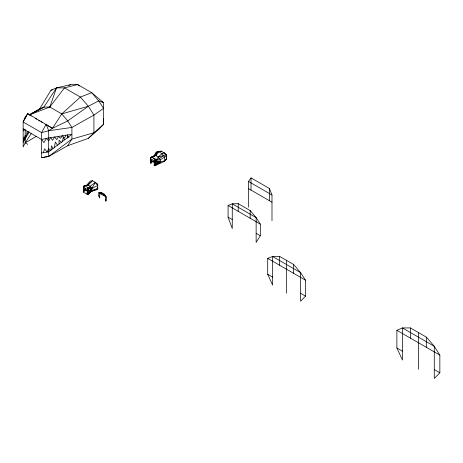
<?xml version="1.0" encoding="UTF-8"?>
<svg xmlns="http://www.w3.org/2000/svg" width="463" height="463" viewBox="0 0 463 463"><rect width="100%" height="100%" fill="white"/><g stroke="black" fill="none" stroke-linecap="round" stroke-linejoin="round"><path stroke-width="0.69" d="M23.619 141.406L24.047 136.898L24.724 139.207L25.193 135.208L26.177 136.724M83.572 191.051L83.884 189.807L84.081 190.114M150.631 162.513L150.944 161.274L151.141 161.575M26.536 136.168L26.993 131.59L27.878 134.079M84.15 189.998L84.243 189.083L84.422 189.581M151.21 161.465L151.303 160.545L151.482 161.049M28.885 131.428L28.752 132.713L23.15 142.349M24.105 129.073L23.856 131.006L23.173 128.864L41.577 139.49L43.968 142.616L46.329 138.437L48.69 140.845L50.693 137.604L52.55 140.295L54.634 136.996L56.81 139.635L58.558 136.388L60.537 138.292L62.418 135.786L64.519 138.182L65.821 135.26M50.837 150.197L51.572 145.781L52.99 148.577M89.012 192.805L89.162 191.925L89.446 192.481M156.072 164.272L156.222 163.387L156.506 163.948M54.397 147.518L55.346 141.95L57.493 145.185M89.724 192.272L89.915 191.155L90.343 191.804M156.783 163.734L156.974 162.617L157.403 163.265M62.418 141.47L63.269 137.407L64.519 139.884M91.327 191.063L91.5 190.247L91.749 190.744L88.583 193.129L87.166 193.366L87.166 194.292L88.583 194.055L91.101 191.479L91.79 190.397L91.79 188.487L95.349 182.364L92.548 180.744L90.169 181.137L86.5 185.437L83.884 186.201L83.473 187.162L83.473 192.162L87.16 194.292L88.583 194.055L91.79 190.397L97.728 188.684L97.705 184.355L95.349 182.364L90.123 186.271L89.336 188.429L88.583 188.916L87.16 189.292L83.473 187.162L84.388 185.484L89.336 188.429L91.101 187.422L91.79 188.487L90.951 190.426L90.557 190.044L90.204 190.692L89.77 190.166L89.353 190.825L88.983 190.287L88.583 190.935L88.109 190.455L87.64 191.288L83.479 188.539L83.751 187.937M158.387 162.525L158.56 161.714L158.809 162.206M67.725 145.677L71.904 139.079L71.904 127.435L67.725 120.924L61.758 113.898L49.819 107.011L43.852 107.144L29.291 114.94L49.819 107.011L56.515 87.883L70.683 84.683L77.691 84.59L91.697 92.675L103.475 102.63L103.602 124.298L98.7 129.426L88.346 138.368L67.725 145.677L48.69 156.448L41.606 157.628L48.69 156.448L71.904 139.079L93.92 132.742L103.602 124.298L103.475 118.58M159.451 163.364L160.285 162.044L160.285 159.718L158.259 157.009L155.869 155.632L154.677 155.661L150.944 157.663L155.869 155.632L157.206 151.806L161.442 151.146L166.599 154.758L166.628 155.909L160.285 159.718L154.22 160.754L150.533 158.624L151.447 156.945L156.396 159.891L159.451 158.415L165.644 154.399L166.599 154.758L166.628 159.093C163.474 162.739 158.427 163.879 154.225 165.754L154.22 160.754L155.134 159.075L155.643 160.377L155.643 165.523L154.22 165.754M43.233 152.732L44.714 148.831L47.052 152.096L48.69 148.773L50.264 150.631M87.49 193.314L87.785 192.533L88.254 193.187L88.583 192.521L88.896 192.892M154.549 164.776L154.845 163.995L155.313 164.649L155.643 163.983L155.956 164.359M96.75 189.714L97.705 187.544L97.728 188.684L96.75 189.714L91.101 191.479L91.101 190.004L91.749 190.744L91.79 189.616L90.789 189.772L91.749 190.403L90.789 189.772M165.644 160.117L166.599 157.947L166.628 159.093L163.572 161.905M159.069 161.28L158.809 161.865L158.387 161.39L158.01 161.888L157.617 161.506L157.264 162.154L156.83 161.628L156.413 162.287L156.043 161.749L155.643 162.397L155.169 161.917L154.7 162.756L150.539 160.001L150.811 159.399M31.455 133.194L25.193 142.888L23.15 146.979L23.15 121.983L25.193 117.168L27.711 113.591L52.452 128.309L67.725 120.924L88.346 106.264L98.7 100.859L103.475 102.63L102.259 101.929M83.473 191.236L84.984 188.707M83.473 192.162L85.377 189.06M150.533 162.698L152.043 160.169M89.336 188.429L88.074 187.613L87.16 189.292L87.16 194.292M29.418 114.737L39.673 108.828L50.942 90.25L56.515 87.883L64.473 87.883L77.691 84.59L79.295 85.944M153.838 155.996L156.095 152.281L161.442 151.146M260.316 235.754L256.137 242.352L256.137 217.604L250.17 210.578L238.231 203.685L232.264 203.818L228.085 205.503L228.085 217.147L232.264 228.572L232.264 203.818L256.137 217.604L260.316 224.109L260.316 235.754L256.137 233.346M48.69 156.448L48.69 130.734L52.452 128.309L61.758 113.898L80.388 97.068L91.697 92.675L98.7 100.859L103.602 108.383L93.92 115.061L71.904 127.435L48.69 130.734L41.577 132.621L23.15 121.983L27.711 113.591L28.764 114.488M152.032 161.124L150.533 163.624L150.533 158.624L151.447 156.945L156.396 159.891L158.259 157.009L161.981 153.647L164.243 152.767L166.628 155.909M29.551 114.83L43.852 107.144L56.515 87.883M150.944 157.663L154.677 155.661L157.206 151.806M96.026 183.383L97.705 184.355L97.728 185.501L91.79 188.487L91.101 188.094L91.101 187.422L90.123 186.271L88.167 185.136L86.5 185.437L92.548 180.744L88.167 185.136L84.706 185.756L84.388 185.484L83.884 186.201L83.884 187.637M248.498 207.169L248.498 181.45L251.015 177.873L269.443 188.516L271.989 195.016L271.989 220.735M49.819 107.011L64.473 87.883L80.388 97.068L88.346 106.264L93.92 115.061L93.92 132.742L88.346 138.368M155.869 155.632L158.797 151.806L161.981 153.647L164.689 157.241L164.689 160.777L160.285 162.044L155.643 165.523M106.322 200.271L105.344 201.295L105.344 195.583L103.944 193.945L101.142 192.33L98.764 192.718L98.764 195.901L99.742 198.06L99.742 192.348L105.344 195.583L106.322 197.088L106.322 200.271L105.344 199.703M305.522 296.117L300.62 301.245L300.62 272.672L293.617 264.495L279.611 256.409L272.609 256.502L267.707 258.366L267.707 274.281L272.609 285.069L272.609 256.502L300.62 272.672L305.522 280.202L305.522 296.117L300.62 293.287M439.85 372.784L434.277 378.41L434.277 346.307L426.319 337.11L410.403 327.926L402.445 327.926L396.872 330.293L396.872 347.973L402.445 360.035L402.445 327.926L434.277 346.307L439.85 355.104L439.85 372.784L434.277 369.567M86.083 189.928L83.884 191.346L83.884 188.754M156.396 159.891L155.643 160.377L155.192 160.117M27.716 144.34L25.193 142.888L36.392 136.29M153.432 161.344L150.944 162.808L150.944 160.215M26.368 116.531L25.193 117.168L25.193 118.603M84.706 185.756L83.884 186.201L84.388 186.491L84.388 185.484M151.766 157.217L154.677 155.661M91.101 191.479L97.728 188.684M39.673 108.828L43.852 107.144M68.848 85.383L70.683 84.683M160.042 151.169L156.095 152.281M61.758 113.898L88.346 106.264M158.259 157.009L163.572 155.481M50.942 90.25L52.29 89.915M41.577 139.49L48.69 137.916L71.904 134.322L48.69 151.823L41.606 153.004M154.22 162.131L160.285 161.095L155.643 164.596L154.225 164.828M87.16 190.663L91.327 189.923M91.79 188.487L88.132 188.655M248.498 181.45L271.989 195.016M248.498 188.632L271.989 202.198M165.482 154.11L166.599 154.758M159.451 161.564L160.285 162.044M155.643 161.813L155.134 161.518L155.134 165.227M228.085 205.503L260.316 224.109M228.085 217.147L232.264 219.56M67.725 136.666L68.923 137.355M29.916 115.304L31.171 116.022M35.553 118.557L36.803 119.275M38.678 120.363L39.934 121.086M41.184 121.804L42.434 122.527M46.815 125.056L52.452 128.309M396.872 330.293L439.85 355.104M267.707 258.366L305.522 280.202M396.872 347.973L402.445 351.191M267.707 274.281L272.609 277.111M98.764 192.718L106.322 197.088M98.764 195.901L99.742 196.468M88.074 190.056L88.583 190.351M158.184 162.681L157.709 162.276L157.709 163.034M61.394 142.245L59.032 140.22L59.032 144.022M91.124 191.213L90.65 190.808L90.65 191.572M95.349 182.364L97.728 185.501M88.074 187.613L88.583 188.916L88.583 194.055M48.69 130.734L46.144 124.229L41.577 132.621L41.606 157.628M150.539 160.001L150.678 160.429M83.479 188.539L83.618 188.968M426.319 337.11L426.319 347.291M418.361 332.521L418.361 369.219M410.403 327.926L410.403 338.1M293.617 264.495L293.617 273.326M286.614 260.449L286.614 293.154M279.611 256.409L279.611 265.241M269.443 188.516L269.443 200.728M251.015 177.873L251.015 190.085M250.17 210.578L250.17 218.252M238.231 203.685L238.231 211.359M165.644 154.399L165.644 155.342M164.243 152.767L164.243 153.594M151.447 160.007L151.447 163.098M103.944 193.945L103.944 195.71M101.142 192.33L101.142 194.095M90.123 186.271L90.123 186.855M88.167 185.136L88.167 185.727M67.725 134.629L67.725 138.055M25.193 129.443L25.193 142.888M26.403 116.473L25.193 117.168L26.437 116.502"/></g></svg>
